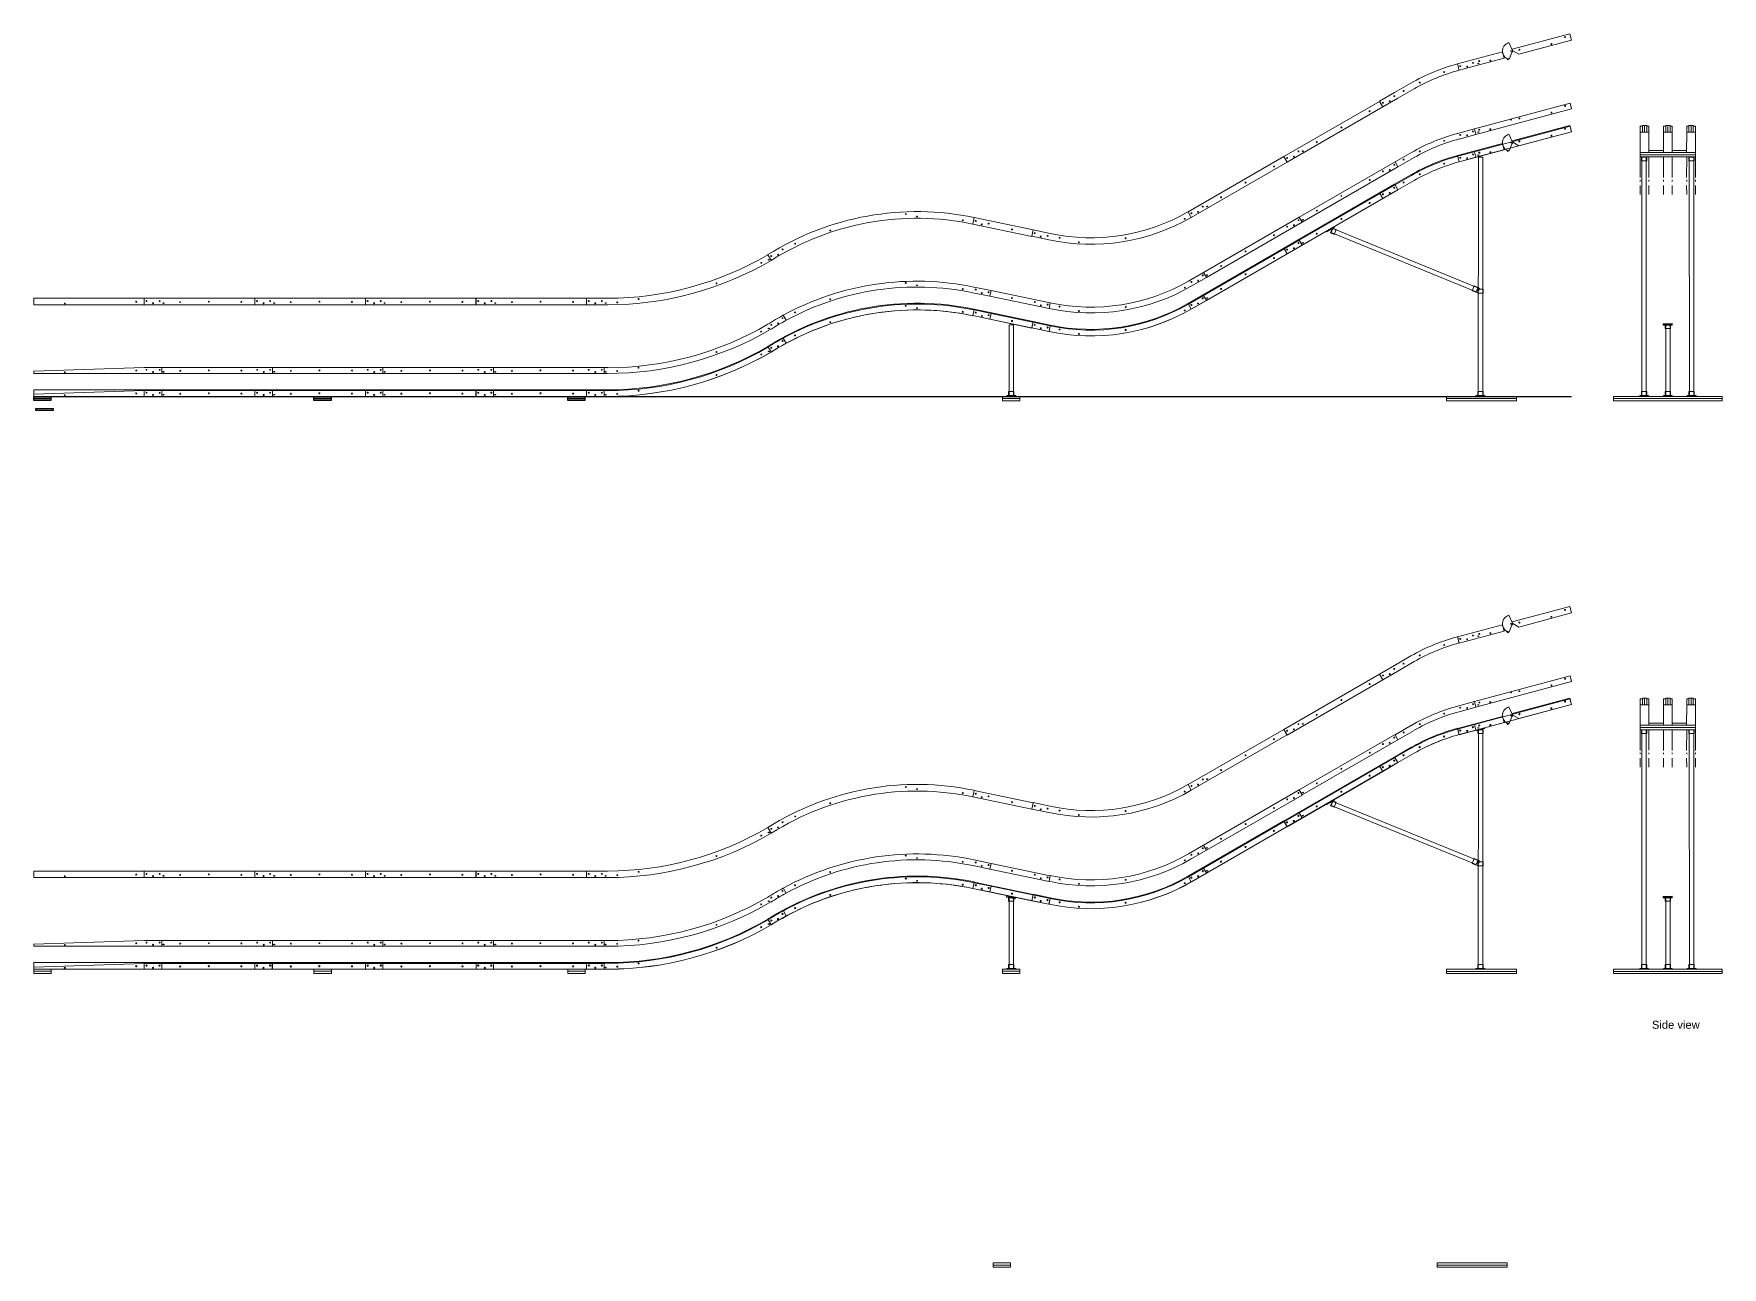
# Model space of a CAD drawing. Header units: millimetres. Extents: x -636 to 14740, y -2602 to 22748.
# Drawn here: x 0 to 14740, y -2602 to 8166 of the extents above; entities that cross this region are included whole.
import ezdxf

# ---------------------------------------------------------------- set-up
doc = ezdxf.new("R2010")
doc.units = ezdxf.units.MM
for name, color, linetype, lineweight in [('newTrack', 7, 'Continuous', 20), ('notes', 7, 'Continuous', 20), ('registration marking', 7, 'Continuous', 20)]:
    doc.layers.add(name, color=color, linetype=linetype, lineweight=lineweight)
doc.styles.add('Arial', font='arial.ttf')

# ---------------------------------------------------------------- blocks, each defined once
blk = doc.blocks.new('*U24')
at = {"layer": 'newTrack'}
blk.add_circle((0, 0), 0.2, dxfattribs=at)
blk = doc.blocks.new('attachmentPoints_0.4_diameter')
for p in [(-2.25, 0.75), (0, 0), (2.25, 0.75)]:
    blk.add_blockref('*U24', p)
blk = doc.blocks.new('A1')
at = {"layer": 'newTrack'}
blk.add_lwpolyline([(1540.05, -1538.54), (1539.05, -1536.81), (1544.63, -1533.58, -0.065543), (1560.55, -1526.99), (1566.35, -1525.44), (1566.86, -1527.37), (1561.07, -1528.92, 0.065543), (1545.63, -1535.32)], format="xyb", close=True, dxfattribs=at)
at = {"layer": 'registration marking', "color": 7, "transparency": 33554687}
for centre in [(1555.93, -1529.56), (1541.98, -1536.02), (1547.53, -1533.21)]:
    blk.add_circle(centre, 0.19, dxfattribs=at)
at = {"rotation": 15.00000002089087}
blk.add_blockref('attachmentPoints_0.4_diameter', (1563.84, -1527.66), dxfattribs=at)
blk = doc.blocks.new('C1')
at = {"layer": 'newTrack'}
blk.add_lwpolyline([(1541.11, -1570.67), (1508.2, -1589.67), (1507.2, -1587.94), (1540.11, -1568.94)], close=True, dxfattribs=at)
at = {"layer": 'registration marking', "color": 7, "transparency": 33554687}
for centre in [(1531.39, -1575.14), (1521.66, -1580.67), (1513.22, -1585.71)]:
    blk.add_circle(centre, 0.19, dxfattribs=at)
at = {"rotation": 29.99999995973561}
blk.add_blockref('attachmentPoints_0.4_diameter', (1538.26, -1571.74), dxfattribs=at)
blk = doc.blocks.new('D1')
at = {"layer": 'newTrack'}
blk.add_lwpolyline([(1504.86, -1453.9, 0.186063), (1552.35, -1446.45), (1557.54, -1443.45), (1558.54, -1445.18), (1553.35, -1448.18, -0.186038), (1504.44, -1455.86), (1504.85, -1453.9)], format="xyb", close=True, dxfattribs=at)
at = {"layer": 'registration marking', "color": 7, "transparency": 33554687}
for centre in [(1551.09, -1448.65), (1508.08, -1455.18), (1514.72, -1456.71), (1530.76, -1455.34)]:
    blk.add_circle(centre, 0.19, dxfattribs=at)
at = {"rotation": 29.99999995973561}
blk.add_blockref('attachmentPoints_0.4_diameter', (1555.7, -1446.25), dxfattribs=at)
blk = doc.blocks.new('E1')
at = {"layer": 'newTrack'}
blk.add_lwpolyline([(1438.49, -1591.5), (1418.19, -1587.27), (1417.79, -1589.23), (1438.09, -1593.46), (1438.49, -1591.5)], dxfattribs=at)
at = {"layer": 'registration marking', "color": 7, "transparency": 33554687}
blk.add_circle((1425.36, -1589.84), 0.19, dxfattribs=at)
at = {"rotation": 348.2202802125964}
blk.add_blockref('attachmentPoints_0.4_diameter', (1435.25, -1592.36), dxfattribs=at)
blk = doc.blocks.new('F1')
at = {"layer": 'newTrack'}
blk.add_lwpolyline([(1365.05, -1527.24, -0.177849), (1429.18, -1517.78), (1435.05, -1519.01), (1435.46, -1517.05), (1429.58, -1515.82, 0.178024), (1364.04, -1525.51)], format="xyb", close=True, dxfattribs=at)
at = {"layer": 'registration marking', "color": 7, "transparency": 33554687}
for centre in [(1406.13, -1514.42), (1380.15, -1520.03), (1425.68, -1516.53), (1368.1, -1524.55)]:
    blk.add_circle(centre, 0.19, dxfattribs=at)
at = {"rotation": 348.2202802125964}
blk.add_blockref('attachmentPoints_0.4_diameter', (1432.22, -1517.91), dxfattribs=at)
blk = doc.blocks.new('C2')
at = {"layer": 'newTrack'}
blk.add_lwpolyline([(1485.86, -1583.83), (1518.77, -1564.83), (1519.9, -1566.78), (1486.99, -1585.78)], close=True, dxfattribs=at)
at = {"layer": 'registration marking', "color": 7, "transparency": 33554687}
for centre in [(1515.38, -1568.25), (1505.65, -1573.78), (1497.2, -1578.82)]:
    blk.add_circle(centre, 0.19, dxfattribs=at)
at = {"rotation": 29.99999995973561}
blk.add_blockref('attachmentPoints_0.4_diameter', (1489.34, -1583.85), dxfattribs=at)
blk = doc.blocks.new('END1')
at = {"layer": 'newTrack'}
blk.add_lwpolyline([(1095.16, -1516.52), (1095.16, -1518.52), (1051.16, -1518.52), (1051.16, -1517.77), (1089.16, -1516.52)], close=True, dxfattribs=at)
at = {"layer": 'registration marking', "color": 7, "transparency": 33554687}
for centre in [(1061.85, -1518.07), (1086.41, -1517.49)]:
    blk.add_circle(centre, 0.19, dxfattribs=at)
blk.add_blockref('attachmentPoints_0.4_diameter', (1092.16, -1518.02))
blk = doc.blocks.new('END2')
at = {"layer": 'newTrack'}
blk.add_lwpolyline([(1133.03, -1530.22), (1095.03, -1530.22), (1095.03, -1527.97), (1133.03, -1527.97), (1133.03, -1530.22), (1133.03, -1527.97)], dxfattribs=at)
at = {"layer": 'registration marking', "color": 7, "transparency": 33554687}
for centre in [(1105.71, -1529.77), (1130.27, -1529.2)]:
    blk.add_circle(centre, 0.19, dxfattribs=at)
blk = doc.blocks.new('G1')
at = {"layer": 'newTrack'}
blk.add_lwpolyline([(1736.56, -2371.79, 0.015901), (1731.3, -2374.88, -0.133392), (1676.17, -2389.83), (1674.94, -2389.83), (1674.94, -2391.83), (1676.16, -2391.83, 0.133468), (1732.34, -2376.59, -0.016157), (1737.57, -2373.52)], format="xyb", close=True, dxfattribs=at)
at = {"layer": 'registration marking', "color": 7, "transparency": 33554687}
for centre in [(1728.97, -2377.41), (1728.97, -2377.41), (1713.61, -2384.48), (1713.61, -2384.48), (1679.49, -2390.99), (1679.49, -2390.99), (1686.8, -2389.86), (1686.8, -2389.86)]:
    blk.add_circle(centre, 0.19, dxfattribs=at)
at = {"rotation": 30.42041245313343}
blk.add_blockref('attachmentPoints_0.4_diameter', (1734.73, -2374.61), dxfattribs=at)
blk = doc.blocks.new('BASE-BLOCK')
at = {"layer": 'notes'}
for points in [[(1157.03, -575.46), (1163.03, -575.46), (1163.03, -574.71), (1157.03, -574.71)], [(1157.03, -576.21), (1163.03, -576.21), (1163.03, -575.46), (1157.03, -575.46)]]:
    blk.add_lwpolyline(points, close=True, dxfattribs=at)
blk = doc.blocks.new('BASE-BLOCK_24INCH')
at = {"layer": 'notes'}
for p, q in [((1649.15, -561.89), (1625.15, -561.89)), ((1625.15, -561.89), (1625.15, -562.64)), ((1625.15, -562.64), (1649.15, -562.64)), ((1649.15, -562.64), (1625.15, -562.64)), ((1625.15, -562.64), (1625.15, -563.39)), ((1649.15, -562.64), (1649.15, -561.89)), ((1649.15, -563.39), (1649.15, -562.64)), ((1625.15, -563.39), (1649.15, -563.39)), ((1649.15, -563.39), (1625.15, -563.39))]:
    blk.add_line(p, q, dxfattribs=at)
blk = doc.blocks.new('START_1')
at = {"layer": 'newTrack', "color": 7, "linetype": 'Continuous', "lineweight": 5, "transparency": 33554687}
blk.add_lwpolyline([(1657.04, -457.27), (1638.29, -457.27), (1636.57, -455.55), (1636.57, -455.02), (1657.04, -455.02), (1657.04, -457.27), (1657.04, -455.02)], dxfattribs=at)
at = {"layer": 'registration marking', "color": 7, "linetype": 'Continuous', "lineweight": 5, "transparency": 33554687}
for centre in [(1638.89, -455.82), (1650.02, -456.76), (1655.16, -455.71)]:
    blk.add_circle(centre, 0.187, dxfattribs=at)
blk = doc.blocks.new('START_3')
at = {"color": 7, "linetype": 'Continuous', "lineweight": 5, "transparency": 33554687}
blk.add_circle((1631.6, -433.73), 0.128, dxfattribs=at)
at = {"layer": 'newTrack', "color": 7, "linetype": 'Continuous', "lineweight": 5, "transparency": 33554687}
blk.add_lwpolyline([(1652.6, -433.48), (1652.6, -435.48), (1618.6, -435.48), (1618.6, -433.48)], close=True, dxfattribs=at)
at = {"layer": 'registration marking', "color": 7, "linetype": 'Continuous', "lineweight": 5, "transparency": 33554687}
for centre, radius in [((1620.11, -434.23), 0.188), ((1620.11, -434.23), 0.187), ((1623.83, -435.03), 0.187), ((1634.46, -434.03), 0.187), ((1645.58, -434.97), 0.187), ((1650.72, -433.92), 0.187)]:
    blk.add_circle(centre, radius, dxfattribs=at)
blk = doc.blocks.new('START_4')
at = {"color": 7, "linetype": 'Continuous', "lineweight": 5, "transparency": 33554687}
blk.add_lwpolyline([(1633.99, -453.25), (1634.07, -453.75), (1634.75, -453.63), (1636.19, -451.62, 0.414214), (1636.6, -451.04), (1636.11, -448.09), (1635.61, -448.17, 0.610914)], format="xyb", close=True, dxfattribs=at)
for centre, radius in [((1636.11, -451.13), 0.128), ((1634.34, -453.45), 0.125)]:
    blk.add_circle(centre, radius, dxfattribs=at)
blk = doc.blocks.new('01A')
at = {"layer": 'newTrack'}
for p, q in [((0, 19), (965, 51)), ((0, 0), (0, 19)), ((1118, 0), (0, 0)), ((965, 51), (1118, 51)), ((1118, 51), (1118, 0))]:
    blk.add_line(p, q, dxfattribs=at)
for centre in [(984, 32), (1041, 13), (1099, 32)]:
    blk.add_circle(centre, 4, dxfattribs=at)
at = {"layer": 'registration marking', "color": 7, "transparency": 33554687}
for centre in [(271, 11), (895, 26)]:
    blk.add_circle(centre, 4, dxfattribs=at)
blk = doc.blocks.new('02A')
blk.add_circle((15, 15), 3)
at = {"layer": 'newTrack'}
for p, q in [((0, 0), (0, 51)), ((0, 51), (965, 51)), ((965, 0), (0, 0)), ((965, 51), (965, 0))]:
    blk.add_line(p, q, dxfattribs=at)
for centre in [(832, 32), (889, 13), (946, 32)]:
    blk.add_circle(centre, 4, dxfattribs=at)
at = {"layer": 'registration marking', "color": 7, "transparency": 33554687}
for centre in [(161, 23), (410, 27), (695, 25)]:
    blk.add_circle(centre, 4, dxfattribs=at)
blk = doc.blocks.new('01B')
at = {"layer": 'newTrack'}
for p, q in [((0, 0), (0, 57)), ((0, 57), (965, 57)), ((965, 0), (0, 0)), ((965, 57), (965, 0)), ((965, 0), (965, 57))]:
    blk.add_line(p, q, dxfattribs=at)
at = {"layer": 'registration marking', "color": 7, "transparency": 33554687}
for centre in [(271, 11), (895, 26)]:
    blk.add_circle(centre, 4, dxfattribs=at)
blk = doc.blocks.new('02B')
blk.add_circle((1133, 415), 3)
at = {"layer": 'newTrack'}
for p, q in [((965, 457), (1930, 457)), ((965, 400), (965, 457)), ((1930, 457), (1930, 400)), ((1930, 400), (965, 400))]:
    blk.add_line(p, q, dxfattribs=at)
for centre in [(984, 432), (1041, 413), (1099, 432)]:
    blk.add_circle(centre, 4, dxfattribs=at)
at = {"layer": 'registration marking', "color": 7, "transparency": 33554687}
for centre in [(1278, 423), (1528, 427), (1812, 425)]:
    blk.add_circle(centre, 4, dxfattribs=at)
blk = doc.blocks.new('03A')
for centre in [(1439, 393), (15, 15)]:
    blk.add_circle(centre, 3)
at = {"layer": 'newTrack'}
for p, q in [((1591, 465), (1565, 509)), ((31, 51), (0, 51)), ((0, 51), (0, 0)), ((0, 0), (31, 0))]:
    blk.add_line(p, q, dxfattribs=at)
for centre in [(1558, 483), (1460, 425), (1519, 438)]:
    blk.add_circle(centre, 4, dxfattribs=at)
for centre, radius, start, end in [((2732, -1632), 2438, 118.5979, 122.242), ((2732, -1632), 2387, 118.5591, 122.2617), ((32, 2818), 2768, 269.974, 300.3657), ((32, 2818), 2818, 269.974, 300.3828)]:
    blk.add_arc(centre, radius, start, end, dxfattribs=at)
at = {"layer": 'registration marking', "color": 7, "transparency": 33554687}
for centre in [(1372, 366), (1372, 366), (982, 187), (982, 187), (115, 21), (115, 21), (301, 50), (301, 50)]:
    blk.add_circle(centre, 4, dxfattribs=at)
blk = doc.blocks.new('03B')
for centre in [(1591, 393), (167, 15)]:
    blk.add_circle(centre, 3)
at = {"layer": 'newTrack'}
for p, q in [((1612, 388), (1583, 437)), ((0, 57), (0, 0)), ((183, 57), (0, 57)), ((0, 0), (183, 0))]:
    blk.add_line(p, q, dxfattribs=at)
for centre in [(19, 32), (76, 13), (133, 32)]:
    blk.add_circle(centre, 4, dxfattribs=at)
for centre, radius, start, end in [((185, 2818), 2761, 269.974, 300.3636), ((185, 2818), 2818, 269.974, 300.3828), ((2884, -1632), 2445, 122.1753, 122.2395), ((2884, -1632), 2387, 122.2173, 122.2617)]:
    blk.add_arc(centre, radius, start, end, dxfattribs=at)
at = {"layer": 'registration marking', "color": 7, "transparency": 33554687}
for centre in [(1525, 366), (1134, 187), (268, 21), (454, 50)]:
    blk.add_circle(centre, 4, dxfattribs=at)
blk = doc.blocks.new('04B')
blk.add_circle((1273, 383), 3)
at = {"layer": 'newTrack'}
for p, q in [((1772, 373), (1760, 317)), ((0, 0), (-29, 49))]:
    blk.add_line(p, q, dxfattribs=at)
for centre in [(0, 37), (59, 49), (99, 95)]:
    blk.add_circle(centre, 4, dxfattribs=at)
for radius, end in [(2445, 122.1753), (2387, 122.2173)]:
    blk.add_arc((1273, -2020), radius, 78.22, end, dxfattribs=at)
at = {"layer": 'registration marking', "color": 7, "transparency": 33554687}
for centre in [(1175, 403), (1671, 349), (209, 145), (515, 260)]:
    blk.add_circle(centre, 4, dxfattribs=at)
blk = doc.blocks.new('05B')
at = {"layer": 'newTrack'}
for p, q in [((12, 56), (0, 0)), ((527, -52), (12, 56)), ((0, 0), (516, -108)), ((516, -108), (527, -52))]:
    blk.add_line(p, q, dxfattribs=at)
for centre in [(25, 27), (77, -3), (137, 4)]:
    blk.add_circle(centre, 4, dxfattribs=at)
at = {"layer": 'registration marking', "color": 7, "transparency": 33554687}
blk.add_circle((342, -47), 4, dxfattribs=at)
blk = doc.blocks.new('06B')
at = {"layer": 'newTrack'}
for p, q in [((1363, 213), (1391, 164)), ((0, 0), (12, 56)), ((149, -31), (0, 0)), ((12, 56), (161, 25))]:
    blk.add_line(p, q, dxfattribs=at)
for centre in [(25, 27), (77, -3), (137, 4)]:
    blk.add_circle(centre, 4, dxfattribs=at)
for radius, start in [(1748, 257.8453), (1691, 257.839)]:
    blk.add_arc((517, 1678), radius, start, 300, dxfattribs=at)
at = {"layer": 'registration marking', "color": 7, "transparency": 33554687}
for centre in [(1334, 152), (242, -14), (410, -53), (818, -18)]:
    blk.add_circle(centre, 4, dxfattribs=at)
blk = doc.blocks.new('07B')
at = {"layer": 'newTrack'}
for p, q in [((651, 376), (666, 321)), ((102, 125), (245, 208)), ((274, 158), (131, 76)), ((-29, 49), (102, 125)), ((0, 0), (-29, 49)), ((131, 76), (0, 0))]:
    blk.add_line(p, q, dxfattribs=at)
for centre in [(1, 37), (60, 49), (100, 94)]:
    blk.add_circle(centre, 4, dxfattribs=at)
for radius in [1683, 1626]:
    blk.add_arc((1087, -1250), radius, 105, 120, dxfattribs=at)
at = {"layer": 'registration marking', "color": 7, "transparency": 33554687}
for centre in [(535, 304), (322, 212), (181, 140)]:
    blk.add_circle(centre, 4, dxfattribs=at)
blk = doc.blocks.new('08B')
blk.add_circle((167, 59), 3)
at = {"color": 7, "linetype": 'Continuous', "lineweight": 5, "transparency": 33554687}
blk.add_circle((176, 80), 4, dxfattribs=at)
at = {"layer": 'newTrack', "color": 7, "linetype": 'Continuous', "lineweight": 5, "transparency": 33554687}
for p, q in [((-15, 55), (377, 160)), ((377, 160), (392, 105)), ((0, 0), (-15, 55)), ((392, 105), (0, 0))]:
    blk.add_line(p, q, dxfattribs=at)
at = {"layer": 'newTrack'}
for centre in [(10, 36), (70, 32), (121, 65)]:
    blk.add_circle(centre, 4, dxfattribs=at)
at = {"layer": 'registration marking', "color": 7, "linetype": 'Continuous', "lineweight": 5, "transparency": 33554687}
for centre in [(176, 80), (273, 85)]:
    blk.add_circle(centre, 4, dxfattribs=at)
blk = doc.blocks.new('09B')
at = {"layer": 'newTrack', "color": 7, "linetype": 'Continuous', "lineweight": 5, "transparency": 33554687}
for p, q in [((-517, -79), (-15, 55)), ((0, 0), (-460, -123)), ((-15, 55), (0, 0)), ((0, 0), (-15, 55)), ((-513, -92), (-517, -79)), ((-460, -123), (-513, -92))]:
    blk.add_line(p, q, dxfattribs=at)
at = {"layer": 'registration marking', "color": 7, "linetype": 'Continuous', "lineweight": 5, "transparency": 33554687}
for centre in [(-56, 26), (-455, -84), (-176, -34)]:
    blk.add_circle(centre, 4, dxfattribs=at)
blk = doc.blocks.new('04A')
blk.add_circle((1141, 305), 3)
at = {"layer": 'newTrack'}
for p, q in [((1629, 240), (1778, 209)), ((1788, 259), (1639, 290)), ((1778, 209), (1788, 259)), ((-26, 44), (0, 0))]:
    blk.add_line(p, q, dxfattribs=at)
for centre in [(1654, 267), (1706, 237), (1766, 244)]:
    blk.add_circle(centre, 4, dxfattribs=at)
for radius, end in [(2438, 118.5973), (2387, 118.5585)]:
    blk.add_arc((1141, -2097), radius, 78.2203, end, dxfattribs=at)
at = {"layer": 'registration marking', "color": 7, "transparency": 33554687}
for centre in [(1043, 326), (383, 183), (1540, 272), (77, 68)]:
    blk.add_circle(centre, 4, dxfattribs=at)
blk = doc.blocks.new('05A')
at = {"layer": 'newTrack'}
for p, q in [((10, 50), (0, 0)), ((526, -58), (10, 50)), ((0, 0), (516, -108)), ((516, -108), (526, -58))]:
    blk.add_line(p, q, dxfattribs=at)
for centre in [(392, -49), (444, -80), (503, -73)]:
    blk.add_circle(centre, 4, dxfattribs=at)
at = {"layer": 'registration marking', "color": 7, "transparency": 33554687}
blk.add_circle((192, -15), 4, dxfattribs=at)
blk = doc.blocks.new('06A')
at = {"layer": 'newTrack'}
for p, q in [((1217, 239), (1349, 315)), ((1349, 315), (1374, 271)), ((1374, 271), (1242, 195)), ((0, 0), (10, 50)), ((10, 50), (11, 50))]:
    blk.add_line(p, q, dxfattribs=at)
for centre in [(1243, 232), (1302, 244), (1342, 289)]:
    blk.add_circle(centre, 4, dxfattribs=at)
for radius, start in [(1748, 257.8453), (1697, 257.8397)]:
    blk.add_arc((368, 1709), radius, start, 300, dxfattribs=at)
at = {"layer": 'registration marking', "color": 7, "transparency": 33554687}
for centre in [(1185, 183), (92, 17), (669, 13), (261, -22)]:
    blk.add_circle(centre, 4, dxfattribs=at)
blk = doc.blocks.new('07A')
at = {"layer": 'newTrack'}
for p, q in [((521, 293), (668, 333)), ((668, 333), (681, 284)), ((681, 284), (534, 244)), ((-25, 44), (117, 126)), ((0, 0), (-25, 44)), ((142, 82), (0, 0))]:
    blk.add_line(p, q, dxfattribs=at)
for centre in [(655, 310), (544, 280), (604, 276)]:
    blk.add_circle(centre, 4, dxfattribs=at)
for radius in [1676, 1626]:
    blk.add_arc((955, -1326), radius, 105, 120, dxfattribs=at)
at = {"layer": 'registration marking', "color": 7, "transparency": 33554687}
for centre in [(403, 228), (49, 64), (190, 136)]:
    blk.add_circle(centre, 4, dxfattribs=at)
blk = doc.blocks.new('08A')
blk.add_circle((20, 20), 3)
at = {"color": 7, "linetype": 'Continuous', "lineweight": 5, "transparency": 33554687}
blk.add_circle((307, 128), 2.5, dxfattribs=at)
at = {"layer": 'newTrack', "color": 7, "linetype": 'Continuous', "lineweight": 5, "transparency": 33554687}
for p, q in [((-13, 49), (821, 273)), ((834, 224), (0, 0)), ((821, 273), (834, 224)), ((0, 0), (-13, 49))]:
    blk.add_line(p, q, dxfattribs=at)
at = {"layer": 'registration marking', "color": 7, "linetype": 'Continuous', "lineweight": 5, "transparency": 33554687}
for centre in [(659, 190), (778, 249), (29, 41), (29, 41), (125, 45), (379, 140)]:
    blk.add_circle(centre, 4, dxfattribs=at)
blk = doc.blocks.new('bracev1')
at = {"color": 7, "linetype": 'Continuous', "lineweight": 5, "transparency": 33554687}
for p, q in [((-20, 75), (-32, 69)), ((12, 5), (-20, 75)), ((-38, -66), (-33, -78)), ((-33, -78), (-17, -70)), ((-17, -70), (5, -12))]:
    blk.add_line(p, q, dxfattribs=at)
for centre in [(0, 0), (-28, -69)]:
    blk.add_circle(centre, 2.5)
for radius, start, end in [(76.2, 114.4623, 240.1477), (12.7, 294.4623, 24.4623)]:
    blk.add_arc((0, 0), radius, start, end, dxfattribs=at)

msp = doc.modelspace()

# ---------------------------------------------------------------- linework, layer by layer
at = {"lineweight": 20}
for p, q in [((14023, 7308), (14023, 7129)), ((14100, 7308), (14099, 7129)), ((14227, 7308), (14226, 7129)), ((14303, 7308), (14302, 7129)), ((14430, 7308), (14429, 7129)), ((14506, 7308), (14506, 7129)), ((14023, 7090), (14023, 6910)), ((14100, 7090), (14099, 6911)), ((14227, 7090), (14226, 6910)), ((14303, 7090), (14302, 6910)), ((14430, 7090), (14429, 6910)), ((14506, 7090), (14506, 6910)), ((14023, 6890), (14023, 6876)), ((14023, 6764), (14023, 6841)), ((14099, 6890), (14099, 6876)), ((14099, 6764), (14099, 6841)), ((14226, 6890), (14226, 6876)), ((14226, 6764), (14226, 6841)), ((14303, 6764), (14302, 6841)), ((14303, 6890), (14303, 6876)), ((14430, 6764), (14429, 6841)), ((14430, 6890), (14430, 6876)), ((14506, 6890), (14506, 6876)), ((14506, 6764), (14506, 6841)), ((14023, 2308), (14023, 2129)), ((14100, 2308), (14099, 2129)), ((14227, 2308), (14226, 2129)), ((14303, 2308), (14302, 2129)), ((14430, 2308), (14429, 2129)), ((14506, 2308), (14506, 2129)), ((14023, 2090), (14023, 1910)), ((14100, 2090), (14099, 1911)), ((14227, 2090), (14226, 1910)), ((14303, 2090), (14302, 1910)), ((14430, 2090), (14429, 1910)), ((14506, 2090), (14506, 1910)), ((14023, 1890), (14023, 1876)), ((14023, 1764), (14023, 1841)), ((14099, 1890), (14099, 1876)), ((14099, 1764), (14099, 1841)), ((14226, 1890), (14226, 1876)), ((14226, 1764), (14226, 1841)), ((14303, 1764), (14302, 1841)), ((14303, 1890), (14303, 1876)), ((14430, 1764), (14429, 1841)), ((14430, 1890), (14430, 1876)), ((14506, 1890), (14506, 1876)), ((14506, 1764), (14506, 1841))]:
    msp.add_line(p, q, dxfattribs=at)
at = {"linetype": 'ByBlock', "lineweight": 20}
for p, q in [((14033, 7359), (14033, 7359)), ((14053, 7366), (14053, 7366)), ((14071, 7366), (14071, 7366)), ((14093, 7359), (14093, 7359)), ((14236, 7359), (14236, 7359)), ((14256, 7366), (14256, 7366)), ((14274, 7366), (14274, 7366)), ((14296, 7359), (14296, 7359)), ((14439, 7359), (14439, 7359)), ((14459, 7366), (14459, 7366)), ((14478, 7366), (14478, 7366)), ((14499, 7359), (14499, 7359)), ((14033, 2359), (14033, 2359)), ((14053, 2366), (14053, 2366)), ((14071, 2366), (14071, 2366)), ((14093, 2359), (14093, 2359)), ((14236, 2359), (14236, 2359)), ((14256, 2366), (14256, 2366)), ((14274, 2366), (14274, 2366)), ((14296, 2359), (14296, 2359)), ((14439, 2359), (14439, 2359)), ((14459, 2366), (14459, 2366)), ((14478, 2366), (14478, 2366)), ((14499, 2359), (14499, 2359))]:
    msp.add_line(p, q, dxfattribs=at)
msp.add_line((0, 5000), (13424, 5000))
at = {"lineweight": 20}
for points in [[(14024, 7359), (14043, 7359), (14043, 7308), (14024, 7308)], [(14043, 7366), (14062, 7366), (14062, 7308), (14043, 7308)], [(14062, 7366), (14081, 7366), (14081, 7308), (14062, 7308)], [(14081, 7359), (14100, 7359), (14100, 7308), (14081, 7308)], [(14227, 7359), (14246, 7359), (14246, 7308), (14227, 7308)], [(14246, 7366), (14265, 7366), (14265, 7308), (14246, 7308)], [(14265, 7366), (14284, 7366), (14284, 7308), (14265, 7308)], [(14284, 7359), (14303, 7359), (14303, 7308), (14284, 7308)], [(14430, 7359), (14449, 7359), (14449, 7308), (14430, 7308)], [(14449, 7366), (14468, 7366), (14468, 7308), (14449, 7308)], [(14468, 7366), (14487, 7366), (14487, 7308), (14468, 7308)], [(14487, 7359), (14506, 7359), (14506, 7308), (14487, 7308)], [(12649, 7088), (12649, 5007), (12610, 5007), (12611, 7088)], [(14506, 7129), (14506, 7109), (14023, 7109), (14023, 7129)], [(14506, 7109), (14506, 7090), (14023, 7090), (14023, 7109)], [(14034, 7090), (14034, 7056), (14081, 7056), (14081, 7090)], [(14077, 7088), (14077, 5007), (14039, 5007), (14039, 7088)], [(14226, 7148), (14226, 7129), (14099, 7129), (14099, 7148)], [(14429, 7148), (14429, 7129), (14302, 7129), (14302, 7148)], [(14495, 7090), (14495, 7056), (14449, 7056), (14449, 7090)], [(14452, 7088), (14453, 5007), (14491, 5007), (14491, 7088)], [(11283, 6443), (11287, 6437), (11355, 6475), (11351, 6481)], [(11320, 6427), (11353, 6414), (11370, 6457), (11338, 6470)], [(11339, 6465), (12606, 5948), (12592, 5913), (11325, 6430)], [(12622, 5945), (12575, 5965), (12558, 5922), (12605, 5903)], [(12653, 5902), (12653, 5936), (12607, 5937), (12607, 5902)], [(8552, 5626), (8552, 5007), (8514, 5007), (8514, 5626)], [(8556, 5007), (8556, 5042), (8509, 5042), (8509, 5007)], [(12653, 5007), (12653, 5042), (12606, 5042), (12606, 5007)], [(14081, 5007), (14081, 5042), (14035, 5042), (14035, 5007)], [(14449, 5007), (14449, 5042), (14495, 5042), (14495, 5007)], [(8572, 5000), (8572, 5007), (8494, 5007), (8494, 5000)], [(12668, 5000), (12668, 5007), (12590, 5007), (12590, 5000)], [(14097, 5000), (14097, 5007), (14019, 5007), (14019, 5000)], [(14433, 5000), (14433, 5007), (14511, 5007), (14511, 5000)], [(14024, 2359), (14043, 2359), (14043, 2308), (14024, 2308)], [(14043, 2366), (14062, 2366), (14062, 2308), (14043, 2308)], [(14062, 2366), (14081, 2366), (14081, 2308), (14062, 2308)], [(14081, 2359), (14100, 2359), (14100, 2308), (14081, 2308)], [(14227, 2359), (14246, 2359), (14246, 2308), (14227, 2308)], [(14246, 2366), (14265, 2366), (14265, 2308), (14246, 2308)], [(14265, 2366), (14284, 2366), (14284, 2308), (14265, 2308)], [(14284, 2359), (14303, 2359), (14303, 2308), (14284, 2308)], [(14430, 2359), (14449, 2359), (14449, 2308), (14430, 2308)], [(14449, 2366), (14468, 2366), (14468, 2308), (14449, 2308)], [(14468, 2366), (14487, 2366), (14487, 2308), (14468, 2308)], [(14487, 2359), (14506, 2359), (14506, 2308), (14487, 2308)], [(12606, 2090), (12606, 2056), (12652, 2056), (12652, 2090)], [(12649, 2088), (12649, 7), (12610, 7), (12611, 2088)], [(14506, 2129), (14506, 2109), (14023, 2109), (14023, 2129)], [(14506, 2109), (14506, 2090), (14023, 2090), (14023, 2109)], [(14034, 2090), (14034, 2056), (14081, 2056), (14081, 2090)], [(14077, 2088), (14077, 7), (14039, 7), (14039, 2088)], [(14226, 2148), (14226, 2129), (14099, 2129), (14099, 2148)], [(14429, 2148), (14429, 2129), (14302, 2129), (14302, 2148)], [(14495, 2090), (14495, 2056), (14449, 2056), (14449, 2090)], [(14452, 2088), (14453, 7), (14491, 7), (14491, 2088)], [(11283, 1443), (11287, 1437), (11355, 1475), (11351, 1481)], [(11320, 1427), (11353, 1414), (11370, 1457), (11338, 1470)], [(11339, 1465), (12606, 948), (12592, 913), (11325, 1430)], [(12622, 945), (12575, 965), (12558, 922), (12605, 903)], [(12653, 902), (12653, 936), (12607, 937), (12607, 902)], [(8493, 637), (8491, 630), (8568, 614), (8569, 621)], [(8494, 644), (8493, 637), (8569, 621), (8570, 628)], [(8509, 629), (8509, 594), (8555, 594), (8555, 629)], [(8552, 626), (8552, 7), (8514, 7), (8514, 626)], [(8572, 0), (8572, 7), (8494, 7), (8494, 0)], [(8556, 7), (8556, 42), (8509, 42), (8509, 7)], [(12668, 0), (12668, 7), (12590, 7), (12590, 0)], [(12653, 7), (12653, 42), (12606, 42), (12606, 7)], [(14097, 0), (14097, 7), (14019, 7), (14019, 0)], [(14081, 7), (14081, 42), (14035, 42), (14035, 7)], [(14433, 0), (14433, 7), (14511, 7), (14511, 0)], [(14449, 7), (14449, 42), (14495, 42), (14495, 7)]]:
    msp.add_lwpolyline(points, close=True, dxfattribs=at)
at = {"color": 252, "lineweight": 20, "true_color": 0x939598}
for points in [[(14224, 5635), (14224, 5629), (14302, 5629), (14302, 5636)], [(14224, 5629), (14224, 5622), (14302, 5622), (14302, 5629)], [(14241, 5629), (14241, 5594), (14288, 5594), (14288, 5629)], [(14284, 5626), (14284, 5007), (14246, 5007), (14246, 5626)], [(14288, 5007), (14288, 5042), (14242, 5042), (14242, 5007)], [(14304, 5000), (14304, 5007), (14226, 5007), (14226, 5000)], [(14224, 635), (14224, 629), (14302, 629), (14302, 636)], [(14224, 629), (14224, 622), (14302, 622), (14302, 629)], [(14241, 629), (14241, 594), (14288, 594), (14288, 629)], [(14284, 626), (14284, 7), (14246, 7), (14246, 626)], [(14304, 0), (14304, 7), (14226, 7), (14226, 0)], [(14288, 7), (14288, 42), (14242, 42), (14242, 7)]]:
    msp.add_lwpolyline(points, close=True, dxfattribs=at)
for points in [[(0, 5000), (150, 5000), (150, 4982), (0, 4982)], [(0, 4982), (150, 4982), (150, 4964), (0, 4964)], [(19, 4895), (169, 4895), (169, 4877), (19, 4877)], [(2446, 5000), (2596, 5000), (2596, 4982), (2446, 4982)], [(2446, 4982), (2596, 4982), (2596, 4964), (2446, 4964)], [(4661, 5000), (4811, 5000), (4811, 4982), (4661, 4982)], [(4661, 4982), (4811, 4982), (4811, 4964), (4661, 4964)]]:
    msp.add_lwpolyline(points, close=True)
at = {"layer": 'newTrack', "lineweight": 20}
for points in [[(13790, 4981), (14740, 4981), (14740, 5000), (13790, 5000)], [(13790, 4962), (14740, 4962), (14740, 4981), (13790, 4981)], [(12590, 2087), (12591, 2080), (12667, 2100), (12665, 2107)], [(13790, -19), (14740, -19), (14740, 0), (13790, 0)], [(13790, -38), (14740, -38), (14740, -19), (13790, -19)]]:
    msp.add_lwpolyline(points, close=True, dxfattribs=at)

# ---------------------------------------------------------------- block references
for name, p in [('09B', (13424, 8110)), ('08B', (12443, 7847)), ('bracev1', (12897, 8015)), ('07B', (11777, 7527)), ('08A', (12590, 7287)), ('07A', (11909, 7003)), ('08A', (12590, 7087)), ('bracev1', (12897, 7215)), ('09B', (13424, 7310)), ('07B', (11777, 6727)), ('07A', (11909, 6803)), ('08B', (12443, 7047)), ('04B', (6438, 6188)), ('05B', (8198, 6505)), ('06B', (8713, 6398)), ('03B', (4826, 5800)), ('04A', (6569, 5665)), ('06A', (8863, 5767)), ('05A', (8347, 5874)), ('01B', (0, 5800)), ('02B', (0, 5400)), ('02B', (965, 5400)), ('02B', (1930, 5400)), ('02B', (2896, 5400)), ('04B', (6438, 5388)), ('04A', (6569, 5465)), ('05B', (8198, 5705)), ('06B', (8713, 5598)), ('06A', (8863, 5567)), ('03A', (4978, 5200)), ('05A', (8347, 5674)), ('03A', (4978, 5000)), ('03B', (4826, 5000)), ('01A', (0, 5200)), ('02A', (1118, 5200)), ('02A', (2083, 5200)), ('02A', (3048, 5200)), ('02A', (4013, 5200)), ('01B', (0, 5000)), ('01A', (0, 5000)), ('02B', (0, 4600)), ('02A', (1118, 5000)), ('02B', (965, 4600)), ('02A', (2083, 5000)), ('02B', (1930, 4600)), ('02A', (3048, 5000)), ('02B', (2896, 4600)), ('02A', (4013, 5000)), ('09B', (13424, 3110)), ('08B', (12443, 2847)), ('bracev1', (12897, 3015)), ('07B', (11777, 2527)), ('08A', (12590, 2287)), ('09B', (13424, 2310)), ('07A', (11909, 2003)), ('bracev1', (12897, 2215)), ('07B', (11777, 1727)), ('08B', (12443, 2047)), ('04B', (6438, 1188)), ('05B', (8198, 1505)), ('06B', (8713, 1398)), ('03B', (4826, 800)), ('04A', (6569, 665)), ('06A', (8863, 767)), ('04B', (6438, 388)), ('05A', (8347, 874)), ('01B', (0, 800)), ('02B', (0, 400)), ('02B', (965, 400)), ('02B', (1930, 400)), ('02B', (2896, 400)), ('05B', (8198, 705)), ('06B', (8713, 598)), ('03A', (4978, 200)), ('03B', (4826, 0)), ('01A', (0, 200)), ('02A', (1118, 200)), ('02A', (2083, 200)), ('02A', (3048, 200)), ('02A', (4013, 200))]:
    msp.add_blockref(name, p)
at = {"rotation": 30}
for name, p in [('02B', (10305, 6215)), ('02B', (9469, 5733)), ('02A', (11073, 6521)), ('02A', (11073, 6321)), ('02B', (10305, 5415)), ('02A', (10237, 6038)), ('02A', (10237, 5838)), ('02B', (9469, 4933)), ('02B', (10305, 1215)), ('02B', (9469, 733)), ('02A', (11073, 1521)), ('02B', (10305, 415)), ('02A', (10237, 1038)), ('02B', (9469, -67))]:
    msp.add_blockref(name, p, dxfattribs=at)
at = {"layer": 'newTrack', "lineweight": 20, "xscale": 25.4, "yscale": 25.4, "zscale": 25.4}
for name, p, rotation in [('START_3', (-29985, 2130), 14.99999999999672), ('START_1', (-30237, 2636), 14.99999999999672), ('START_4', (-30210, 2528), 14.99999999999672), ('C2', (-11605, 53767), 330.0000000402641), ('C1', (-11870, 54122), 330.0000000402641), ('C2', (-10640, 53767), 330.0000000402641), ('C1', (-10904, 54122), 330.0000000402641), ('C2', (-9674, 53767), 330.0000000402641), ('C1', (-9939, 54122), 330.0000000402641), ('C2', (-8709, 53767), 330.0000000402641), ('C1', (-8974, 54122), 330.0000000402641)]:
    msp.add_blockref(name, p, dxfattribs=dict(at, rotation=rotation))
for name, p in [('A1', (-27209, 40882)), ('C1', (-27236, 41698)), ('C1', (-28072, 41216)), ('F1', (-28103, 39257)), ('D1', (-29350, 37546)), ('E1', (-27665, 41041)), ('G1', (-37565, 60753)), ('END2', (-27814, 38868)), ('END1', (-26700, 38570))]:
    msp.add_blockref(name, p, dxfattribs=at)
at = {"layer": 'notes', "lineweight": 20, "transparency": 33554687, "xscale": 25.4, "yscale": 25.4, "zscale": 25.4}
for name, p in [('BASE-BLOCK', (-20932, 19598)), ('BASE-BLOCK_24INCH', (-28945, 19272)), ('BASE-BLOCK', (-29389, 14598)), ('BASE-BLOCK', (-26943, 14598)), ('BASE-BLOCK', (-24727, 14598)), ('BASE-BLOCK', (-24727, 14598)), ('BASE-BLOCK', (-20932, 14598)), ('BASE-BLOCK_24INCH', (-28945, 14272)), ('BASE-BLOCK', (-29389, 14598)), ('BASE-BLOCK', (-26943, 14598)), ('BASE-BLOCK', (-21014, 12034)), ('BASE-BLOCK_24INCH', (-29027, 11708))]:
    msp.add_blockref(name, p, dxfattribs=at)

# ---------------------------------------------------------------- texts
at = {"layer": 'notes', "lineweight": 20, "transparency": 33554687, "style": 'Arial'}
msp.add_text('Side view ', height=69.8, dxfattribs=at).set_placement((14126, -520))

doc.saveas('drawing.dxf')
